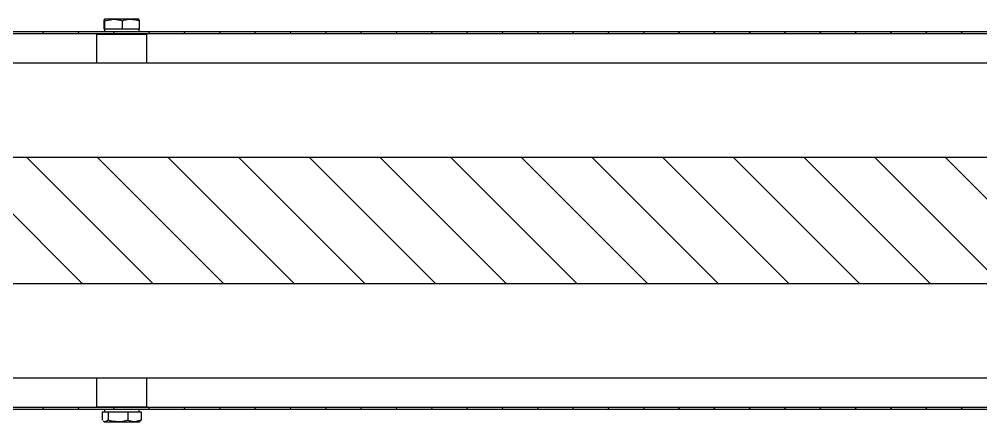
# Model space of a CAD drawing. Header units: millimetres. Extents: x -15 to 1174, y 15 to 856.
# Drawn here: x 197.3 to 258.4, y 393.4 to 419 of the extents above; entities that cross this region are included whole.
import ezdxf

# ---------------------------------------------------------------- set-up
doc = ezdxf.new("R2010")
doc.units = ezdxf.units.MM
doc.layers.get('0').update_dxf_attribs({"lineweight": 25})

# ---------------------------------------------------------------- blocks, each defined once
blk = doc.blocks.new('SW_HATCH_1')
at = {"color": 0, "linetype": 'Continuous', "lineweight": 18}
for p, q in [((43.551, 35.88), (43.431, 36)), ((45.796, 35.88), (45.676, 36)), ((48.041, 35.88), (47.921, 36)), ((50.286, 35.88), (50.166, 36)), ((52.531, 35.88), (52.411, 36)), ((54.776, 35.88), (54.656, 36)), ((57.021, 35.88), (56.901, 36)), ((59.266, 35.88), (59.146, 36)), ((61.511, 35.88), (61.391, 36)), ((63.756, 35.88), (63.636, 36)), ((66.002, 35.88), (65.882, 36)), ((68.247, 35.88), (68.127, 36)), ((70.492, 35.88), (70.372, 36)), ((72.737, 35.88), (72.617, 36)), ((74.982, 35.88), (74.862, 36)), ((77.227, 35.88), (77.107, 36)), ((79.472, 35.88), (79.352, 36)), ((81.717, 35.88), (81.597, 36)), ((83.962, 35.88), (83.842, 36)), ((86.207, 35.88), (86.087, 36)), ((88.452, 35.88), (88.332, 36)), ((90.697, 35.88), (90.577, 36)), ((92.942, 35.88), (92.822, 36)), ((95.187, 35.88), (95.067, 36)), ((97.432, 35.88), (97.312, 36)), ((99.677, 35.88), (99.557, 36)), ((101.923, 35.88), (101.803, 36)), ((45.961, 20), (37.961, 28)), ((50.451, 20), (42.451, 28)), ((54.941, 20), (46.941, 28)), ((59.431, 20), (51.431, 28)), ((63.921, 20), (55.921, 28)), ((68.411, 20), (60.411, 28)), ((72.901, 20), (64.901, 28)), ((77.391, 20), (69.391, 28)), ((81.882, 20), (73.882, 28)), ((86.372, 20), (78.372, 28)), ((90.862, 20), (82.862, 28)), ((95.352, 20), (87.352, 28)), ((99.842, 20), (91.842, 28)), ((104.332, 20), (96.332, 28)), ((108.822, 20), (100.822, 28)), ((43.431, 12), (43.551, 12.12)), ((45.676, 12), (45.796, 12.12)), ((47.921, 12), (48.041, 12.12)), ((50.166, 12), (50.286, 12.12)), ((52.411, 12), (52.531, 12.12)), ((54.656, 12), (54.776, 12.12)), ((56.901, 12), (57.021, 12.12)), ((59.146, 12), (59.266, 12.12)), ((61.391, 12), (61.511, 12.12)), ((63.636, 12), (63.756, 12.12)), ((65.882, 12), (66.002, 12.12)), ((68.127, 12), (68.247, 12.12)), ((70.372, 12), (70.492, 12.12)), ((72.617, 12), (72.737, 12.12)), ((74.862, 12), (74.982, 12.12)), ((77.107, 12), (77.227, 12.12)), ((79.352, 12), (79.472, 12.12)), ((81.597, 12), (81.717, 12.12)), ((83.842, 12), (83.962, 12.12)), ((86.087, 12), (86.207, 12.12)), ((88.332, 12), (88.452, 12.12)), ((90.577, 12), (90.697, 12.12)), ((92.822, 12), (92.942, 12.12)), ((95.067, 12), (95.187, 12.12)), ((97.312, 12), (97.432, 12.12)), ((99.557, 12), (99.677, 12.12)), ((101.803, 12), (101.923, 12.12))]:
    blk.add_line(p, q, dxfattribs=at)

msp = doc.modelspace()

# ---------------------------------------------------------------- linework, layer by layer
at = {"color": 7, "linetype": 'Continuous', "lineweight": 25}
for p, q in [((202.644, 418.9486), (202.6656, 419.0468)), ((202.644, 418.4068), (202.644, 418.9486)), ((203.2477, 419.0468), (202.6656, 419.0468)), ((202.6872, 418.9486), (203.2477, 419.0468)), ((202.6872, 418.4068), (202.6872, 418.9486)), ((204.3471, 419.0468), (203.2477, 419.0468)), ((203.8082, 418.4068), (203.8082, 418.9486)), ((204.8644, 419.0468), (204.3471, 419.0468)), ((204.886, 418.9486), (204.8644, 419.0468)), ((204.886, 418.4068), (204.886, 418.9486)), ((311.5124, 418.1268), (159.2724, 418.1268)), ((311.3924, 418.2468), (159.3924, 418.2468)), ((202.165, 418.0868), (202.165, 416.2468)), ((202.165, 418.0868), (205.365, 418.0868)), ((202.6656, 418.4068), (202.644, 418.4068)), ((202.665, 418.4068), (202.665, 418.2468)), ((202.6872, 418.4068), (202.6656, 418.4068)), ((203.2477, 418.4068), (202.6872, 418.4068)), ((203.165, 418.1268), (203.165, 418.0868)), ((203.8082, 418.4068), (203.2477, 418.4068)), ((204.3471, 418.4068), (203.8082, 418.4068)), ((204.886, 418.4068), (204.3471, 418.4068)), ((204.365, 418.0868), (204.365, 418.1268)), ((204.865, 418.2468), (204.865, 418.4068)), ((205.365, 416.2468), (205.365, 418.0868)), ((303.7924, 416.2468), (164.9924, 416.2468)), ((307.7923, 410.2468), (160.9924, 410.2468)), ((160.9924, 402.2468), (307.7923, 402.2468)), ((164.9924, 396.2468), (303.7924, 396.2468)), ((202.165, 396.2468), (202.165, 394.4068)), ((205.365, 394.4068), (205.365, 396.2468)), ((159.2724, 394.3668), (311.5124, 394.3668)), ((159.3924, 394.2468), (311.3924, 394.2468)), ((202.165, 394.4068), (205.365, 394.4068)), ((202.665, 394.2468), (202.665, 394.0868)), ((203.165, 394.4068), (203.165, 394.3668)), ((204.365, 394.3668), (204.365, 394.4068)), ((204.865, 394.0868), (204.865, 394.2468)), ((202.5232, 394.0868), (202.5232, 393.5451)), ((202.5232, 394.0868), (202.718, 394.0868)), ((202.6007, 393.4839), (202.665, 393.4468)), ((202.718, 394.0868), (202.9128, 394.0868)), ((202.9128, 393.5451), (202.718, 393.4468)), ((202.9128, 394.0868), (202.9128, 393.5451)), ((202.9128, 394.0868), (203.5337, 394.0868)), ((203.5337, 394.0868), (204.1546, 394.0868)), ((204.1546, 394.0868), (204.1546, 393.5451)), ((204.1546, 394.0868), (204.5807, 394.0868)), ((204.5807, 394.0868), (205.0068, 394.0868)), ((205.0068, 393.5451), (204.5807, 393.4468)), ((204.865, 393.4468), (204.9293, 393.4839)), ((204.9208, 393.4986), (205.0068, 393.5451)), ((205.0068, 394.0868), (205.0068, 393.5451)), ((202.665, 393.4468), (202.718, 393.4468)), ((202.718, 393.4468), (203.5337, 393.4468)), ((203.5337, 393.4468), (204.5807, 393.4468)), ((204.5807, 393.4468), (204.865, 393.4468))]:
    msp.add_line(p, q, dxfattribs=at)
for points, knots in [([(202.6656, 419.0468), (202.6661, 419.0467), (202.6734, 419.0453), (202.6806, 418.9952), (202.6872, 418.9486)], [0, 0, 0, 0, 0.07015027, 1, 1, 1, 1]), ([(203.2477, 419.0468), (203.261, 419.0467), (203.4503, 419.0453), (203.6357, 418.9952), (203.8082, 418.9486)], [0, 0, 0, 0, 0.0701503, 1, 1, 1, 1]), ([(203.8082, 418.9486), (203.9456, 418.9889), (204.1233, 419.0412), (204.3056, 419.0458), (204.3471, 419.0468)], [0, 0, 0, 0, 0.77269095, 1, 1, 1, 1]), ([(204.3471, 419.0468), (204.4921, 419.0343), (204.6745, 419.0185), (204.85, 418.9605), (204.886, 418.9486)], [0, 0, 0, 0, 0.7947833, 1, 1, 1, 1]), ([(202.718, 393.4468), (202.7134, 393.4468), (202.6767, 393.4471), (202.6407, 393.4746), (202.6092, 393.4986)], [0, 0, 0, 0, 0.1256924, 1, 1, 1, 1]), ([(203.5337, 393.4468), (203.3667, 393.4594), (203.1565, 393.4752), (202.9543, 393.5332), (202.9128, 393.5451)], [0, 0, 0, 0, 0.7947833, 1, 1, 1, 1]), ([(204.1546, 393.5451), (203.9964, 393.5047), (203.7916, 393.4524), (203.5815, 393.4478), (203.5337, 393.4468)], [0, 0, 0, 0, 0.7726909, 1, 1, 1, 1]), ([(204.5807, 393.4468), (204.5706, 393.4469), (204.4267, 393.4483), (204.2857, 393.4984), (204.1546, 393.5451)], [0, 0, 0, 0, 0.07015027, 1, 1, 1, 1])]:
    msp.add_open_spline(points, degree=3, knots=knots, dxfattribs=at)

# ---------------------------------------------------------------- block references
at = {"color": 7, "linetype": 'Continuous', "lineweight": 18}
msp.add_blockref('SW_HATCH_1', (155.2937, 382.2468), dxfattribs=at)

doc.saveas('drawing.dxf')
